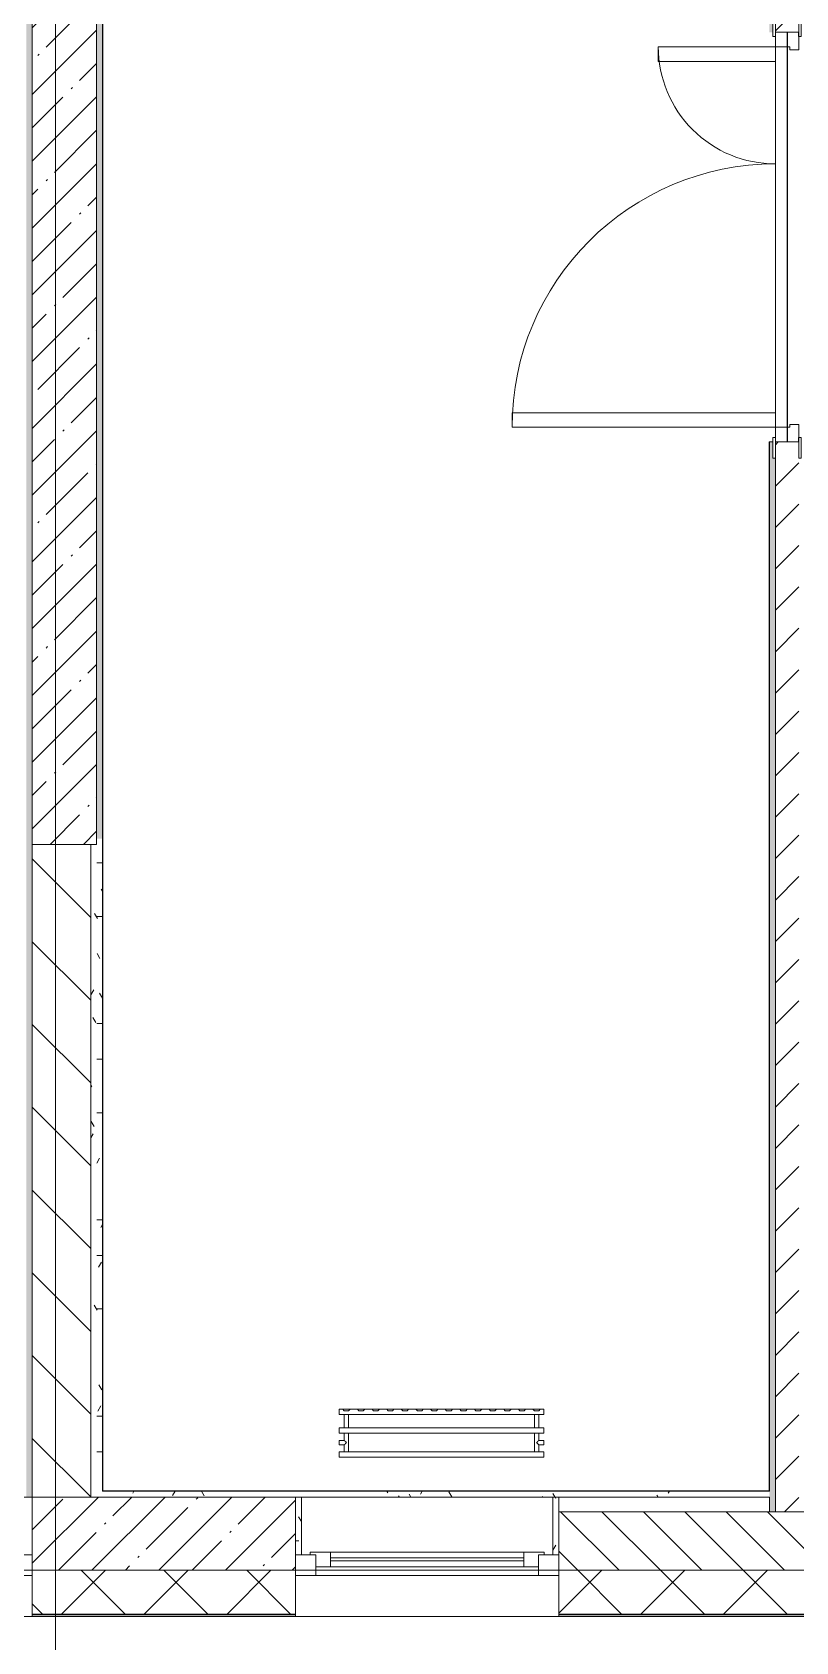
# Model space of a CAD drawing. Header units: millimetres. Extents: x -1113 to 415037, y -3642 to 354837.
# Drawn here: x 396357 to 398967, y -345 to 5155 of the extents above; entities that cross this region are included whole.
import ezdxf

# ---------------------------------------------------------------- set-up
doc = ezdxf.new("R2010")
doc.units = ezdxf.units.MM
for name, color, linetype, lineweight, true_color in [('A-DOOR-1', 7, 'Continuous', 5, 0xc0c0c0), ('A-DOOR-FRAM-1', 7, 'Continuous', 5, 0xc0c0c0), ('A-WALL-1', 9, 'Continuous', 5, 0x808080), ('A-WALL-FNSH-1', 9, 'Continuous', 5, 0x808080), ('M-EQPM-1', 7, 'Continuous', 9, 0xb2b2b2)]:
    doc.layers.add(name, color=color, linetype=linetype, lineweight=lineweight, true_color=true_color)
for name, color, linetype, lineweight in [('A-FLOR', 7, 'Continuous', 9), ('A-GLAZ', 7, 'Continuous', 9), ('A-GLAZ-1', 7, 'Continuous', 5), ('A-WALL', 7, 'Continuous', 5), ('I-WALL', 7, 'Continuous', 5), ('S-COLS-1', 7, 'Continuous', 5), ('Оси', 7, 'Continuous', 9)]:
    doc.layers.add(name, color=color, linetype=linetype, lineweight=lineweight)
pattern_1 = [(45, (289227.4, 1e-08), (-114.04925, 114.04925), []), (45, (289341.45, 1e-08), (-114.04925, 114.04925), [201.612, -40.322, 6.706, -33.617])]
pattern_2 = [(0, (289227.4, 1e-08), (243.84, 60.96), [20.117, -162.763, 20.117, -162.763, -975.36]), (0, (289227.4, 1e-08), (243.84, 60.96), [-365.76, 20.117, -345.643, 20.117, -162.763, -426.72]), (0, (289227.4, 1e-08), (243.84, 60.96), [-914.4, 20.117, -101.803, 20.117, -284.683]), (120, (289318.84, 30.48), (-174.71291, 180.691634), [20.117, -162.763, 20.117, -162.763, -975.36]), (120, (289318.84, 30.48), (-174.71291, 180.691634), [-365.76, 20.117, -345.643, 20.117, -162.763, -426.72]), (120, (289318.84, 30.48), (-174.71291, 180.691634), [-914.4, 20.117, -101.803, 20.117, -284.683]), (240, (289349.32, 152.4), (-69.12709, -241.651634), [20.117, -162.763, 20.117, -162.763, -975.36]), (240, (289349.32, 152.4), (-69.12709, -241.651634), [-365.76, 20.117, -345.643, 20.117, -162.763, -426.72]), (240, (289349.32, 152.4), (-69.12709, -241.651634), [-914.4, 20.117, -101.803, 20.117, -284.683])]

# ---------------------------------------------------------------- blocks, each defined once
blk = doc.blocks.new('120_Окно_СКБ_1Ст - 120_Окно_СКБ_1Ст 900х2500_h_ с форточкой-V552-Объем проектирования 3 этажа')
at = {"layer": 'A-GLAZ'}
for p, q in [((-450, -127), (-450, -57)), ((-450, -57), (-380, -57)), ((-380, -57), (-380, -127)), ((380, -87), (-380, -87)), ((-380, -87), (-380, -127)), ((-330, -137), (-330, -87)), ((330, -137), (330, -87)), ((380, -127), (380, -57)), ((380, -57), (450, -57)), ((380, -127), (380, -87)), ((450, -57), (450, -127)), ((-380, -127), (-450, -127)), ((-380, -127), (-400, -127)), ((-400, -127), (-400, -137)), ((-400, -137), (400, -137)), ((400, -137), (-400, -137)), ((450, -127), (380, -127)), ((400, -127), (380, -127)), ((400, -137), (400, -127))]:
    blk.add_line(p, q, dxfattribs=at)
at = {"layer": 'A-GLAZ-1'}
for p, q in [((450, -57), (-450, -57)), ((-330, -107), (330, -107)), ((-430, -127), (-400, -127)), ((330, -117), (-330, -117)), ((400, -127), (430, -127))]:
    blk.add_line(p, q, dxfattribs=at)
blk = doc.blocks.new('radiator_prado_classic_z_tip_30_po exemplyaru - Classic Z Тип 30-300-V689-Объем проектирования 3 этажа')
at = {"layer": 'M-EQPM-1'}
for p, q in [((0, 228), (0, 210)), ((700, 228), (0, 228)), ((0, 210), (0, 228)), ((0, 228), (12.5, 228)), ((12.5, 228), (37.5, 228)), ((37.5, 228), (12.5, 228)), ((12.5, 228), (37.5, 228)), ((12.5, 228), (17.5, 223)), ((12.5, 228), (17.5, 223)), ((32.5, 223), (17.5, 223)), ((17.5, 223), (32.5, 223)), ((32.5, 223), (37.5, 228)), ((37.5, 228), (32.5, 223)), ((37.5, 228), (62.5, 228)), ((62.5, 228), (87.5, 228)), ((87.5, 228), (62.5, 228)), ((62.5, 228), (87.5, 228)), ((62.5, 228), (67.5, 223)), ((62.5, 228), (67.5, 223)), ((82.5, 223), (67.5, 223)), ((67.5, 223), (82.5, 223)), ((82.5, 223), (87.5, 228)), ((87.5, 228), (82.5, 223)), ((87.5, 228), (112.5, 228)), ((112.5, 228), (137.5, 228)), ((137.5, 228), (112.5, 228)), ((112.5, 228), (137.5, 228)), ((112.5, 228), (117.5, 223)), ((112.5, 228), (117.5, 223)), ((132.5, 223), (117.5, 223)), ((117.5, 223), (132.5, 223)), ((132.5, 223), (137.5, 228)), ((137.5, 228), (132.5, 223)), ((137.5, 228), (162.5, 228)), ((162.5, 228), (187.5, 228)), ((187.5, 228), (162.5, 228)), ((162.5, 228), (187.5, 228)), ((162.5, 228), (167.5, 223)), ((162.5, 228), (167.5, 223)), ((182.5, 223), (167.5, 223)), ((167.5, 223), (182.5, 223)), ((182.5, 223), (187.5, 228)), ((187.5, 228), (182.5, 223)), ((187.5, 228), (212.5, 228)), ((212.5, 228), (237.5, 228)), ((237.5, 228), (212.5, 228)), ((212.5, 228), (237.5, 228)), ((212.5, 228), (217.5, 223)), ((212.5, 228), (217.5, 223)), ((232.5, 223), (217.5, 223)), ((217.5, 223), (232.5, 223)), ((232.5, 223), (237.5, 228)), ((237.5, 228), (232.5, 223)), ((237.5, 228), (262.5, 228)), ((262.5, 228), (287.5, 228)), ((287.5, 228), (262.5, 228)), ((262.5, 228), (287.5, 228)), ((262.5, 228), (267.5, 223)), ((262.5, 228), (267.5, 223)), ((282.5, 223), (267.5, 223)), ((267.5, 223), (282.5, 223)), ((282.5, 223), (287.5, 228)), ((287.5, 228), (282.5, 223)), ((287.5, 228), (312.5, 228)), ((312.5, 228), (337.5, 228)), ((337.5, 228), (312.5, 228)), ((312.5, 228), (337.5, 228)), ((312.5, 228), (317.5, 223)), ((312.5, 228), (317.5, 223)), ((332.5, 223), (317.5, 223)), ((317.5, 223), (332.5, 223)), ((332.5, 223), (337.5, 228)), ((337.5, 228), (332.5, 223)), ((337.5, 228), (362.5, 228)), ((362.5, 228), (387.5, 228)), ((387.5, 228), (362.5, 228)), ((362.5, 228), (387.5, 228)), ((362.5, 228), (367.5, 223)), ((362.5, 228), (367.5, 223)), ((382.5, 223), (367.5, 223)), ((367.5, 223), (382.5, 223)), ((382.5, 223), (387.5, 228)), ((387.5, 228), (382.5, 223)), ((387.5, 228), (412.5, 228)), ((412.5, 228), (437.5, 228)), ((437.5, 228), (412.5, 228)), ((412.5, 228), (437.5, 228)), ((412.5, 228), (417.5, 223)), ((412.5, 228), (417.5, 223)), ((432.5, 223), (417.5, 223)), ((417.5, 223), (432.5, 223)), ((432.5, 223), (437.5, 228)), ((437.5, 228), (432.5, 223)), ((437.5, 228), (462.5, 228)), ((462.5, 228), (487.5, 228)), ((487.5, 228), (462.5, 228)), ((462.5, 228), (487.5, 228)), ((462.5, 228), (467.5, 223)), ((462.5, 228), (467.5, 223)), ((482.5, 223), (467.5, 223)), ((467.5, 223), (482.5, 223)), ((482.5, 223), (487.5, 228)), ((487.5, 228), (482.5, 223)), ((487.5, 228), (512.5, 228)), ((512.5, 228), (537.5, 228)), ((537.5, 228), (512.5, 228)), ((512.5, 228), (537.5, 228)), ((512.5, 228), (517.5, 223)), ((512.5, 228), (517.5, 223)), ((532.5, 223), (517.5, 223)), ((517.5, 223), (532.5, 223)), ((532.5, 223), (537.5, 228)), ((537.5, 228), (532.5, 223)), ((537.5, 228), (562.5, 228)), ((562.5, 228), (587.5, 228)), ((587.5, 228), (562.5, 228)), ((562.5, 228), (587.5, 228)), ((562.5, 228), (567.5, 223)), ((562.5, 228), (567.5, 223)), ((582.5, 223), (567.5, 223)), ((567.5, 223), (582.5, 223)), ((582.5, 223), (587.5, 228)), ((587.5, 228), (582.5, 223)), ((587.5, 228), (612.5, 228)), ((612.5, 228), (637.5, 228)), ((637.5, 228), (612.5, 228)), ((612.5, 228), (637.5, 228)), ((612.5, 228), (617.5, 223)), ((612.5, 228), (617.5, 223)), ((632.5, 223), (617.5, 223)), ((617.5, 223), (632.5, 223)), ((632.5, 223), (637.5, 228)), ((637.5, 228), (632.5, 223)), ((637.5, 228), (662.5, 228)), ((662.5, 228), (687.5, 228)), ((687.5, 228), (662.5, 228)), ((662.5, 228), (687.5, 228)), ((662.5, 228), (667.5, 223)), ((662.5, 228), (667.5, 223)), ((682.5, 223), (667.5, 223)), ((667.5, 223), (682.5, 223)), ((682.5, 223), (687.5, 228)), ((687.5, 228), (682.5, 223)), ((687.5, 228), (700, 228)), ((700, 210), (700, 228)), ((700, 228), (700, 210)), ((0, 210), (700, 210)), ((17.8, 210), (0, 210)), ((17.5, 210), (17.5, 164)), ((17.5, 210), (17.5, 164)), ((17.8, 210), (17.5, 210)), ((17.5, 210), (17.8, 210)), ((17.8, 210), (17.5, 210)), ((17.5, 210), (32.5, 210)), ((32.2, 210), (17.8, 210)), ((17.8, 210), (32.2, 210)), ((18.5, 210), (17.8, 210)), ((21.3, 210), (18.5, 210)), ((32.2, 210), (21.3, 210)), ((32.5, 210), (32.2, 210)), ((32.2, 210), (32.5, 210)), ((32.5, 210), (32.2, 210)), ((667.8, 210), (32.2, 210)), ((32.5, 164), (32.5, 210)), ((32.5, 164), (32.5, 210)), ((667.5, 210), (667.5, 164)), ((667.5, 210), (667.5, 164)), ((667.8, 210), (667.5, 210)), ((667.5, 210), (682.5, 210)), ((667.8, 210), (667.5, 210)), ((667.5, 210), (667.8, 210)), ((668.5, 210), (667.8, 210)), ((668.5, 210), (667.8, 210)), ((667.8, 210), (681.5, 210)), ((669.7, 210), (668.5, 210)), ((673.1, 210), (668.5, 210)), ((671.2, 210), (669.7, 210)), ((673.1, 210), (671.2, 210)), ((675, 210), (673.1, 210)), ((678.7, 210), (673.1, 210)), ((676.9, 210), (675, 210)), ((678.7, 210), (676.9, 210)), ((680.3, 210), (678.7, 210)), ((681.5, 210), (678.7, 210)), ((681.5, 210), (680.3, 210)), ((682.2, 210), (681.5, 210)), ((682.2, 210), (681.5, 210)), ((681.5, 210), (682.2, 210)), ((682.5, 210), (682.2, 210)), ((682.5, 210), (682.2, 210)), ((682.2, 210), (682.5, 210)), ((700, 210), (682.2, 210)), ((682.5, 164), (682.5, 210)), ((682.5, 164), (682.5, 210)), ((700, 164), (0, 164)), ((0, 164), (0, 146)), ((0, 146), (0, 164)), ((0, 164), (17.8, 164)), ((0, 146), (700, 146)), ((18.5, 146), (0, 146)), ((17.5, 121.5), (0, 121.5)), ((17.5, 121.5), (0, 121.5)), ((0, 121.5), (0, 120.5)), ((0, 106.5), (0, 121.5)), ((0, 120.5), (0, 107.5)), ((0, 120.5), (0, 119.3)), ((0, 114), (0, 120.5)), ((0, 120.5), (0, 120.5)), ((0, 119.3), (0, 117.8)), ((0, 117.8), (0, 114)), ((0, 114), (0, 112.1)), ((0, 107.5), (0, 114)), ((0, 112.1), (0, 110.3)), ((0, 110.3), (0, 108.7)), ((17.8, 164), (17.5, 164)), ((17.5, 164), (17.8, 164)), ((17.8, 164), (17.5, 164)), ((17.5, 164), (32.5, 164)), ((17.5, 146), (17.5, 121.5)), ((17.5, 146), (17.5, 121.5)), ((17.5, 146), (18.5, 146)), ((18.5, 146), (17.5, 146)), ((17.5, 146), (18.5, 146)), ((32.5, 146), (17.5, 146)), ((32.2, 164), (17.8, 164)), ((17.8, 164), (18.5, 164)), ((18.5, 164), (17.8, 164)), ((18.5, 164), (19.7, 164)), ((21.3, 164), (18.5, 164)), ((18.5, 146), (32.2, 146)), ((26.9, 146), (18.5, 146)), ((18.5, 146), (23.1, 146)), ((19.7, 164), (32.2, 164)), ((31.5, 164), (21.3, 164)), ((23.1, 146), (28.7, 146)), ((28.7, 146), (26.9, 146)), ((30.3, 146), (28.7, 146)), ((28.7, 146), (31.5, 146)), ((31.5, 146), (30.3, 146)), ((32.2, 164), (31.5, 164)), ((32.2, 146), (31.5, 146)), ((31.5, 146), (32.2, 146)), ((32.5, 164), (32.2, 164)), ((32.2, 164), (32.5, 164)), ((32.5, 164), (32.2, 164)), ((32.2, 164), (667.8, 164)), ((32.2, 146), (32.5, 146)), ((32.5, 146), (32.2, 146)), ((32.2, 146), (32.5, 146)), ((667.8, 146), (32.2, 146)), ((32.5, 82), (32.5, 146)), ((32.5, 82), (32.5, 146)), ((667.8, 164), (667.5, 164)), ((667.5, 164), (682.5, 164)), ((667.8, 164), (667.5, 164)), ((667.5, 164), (667.8, 164)), ((667.5, 146), (667.5, 82)), ((667.5, 146), (667.5, 82)), ((667.5, 146), (667.8, 146)), ((682.5, 146), (667.5, 146)), ((667.5, 146), (667.8, 146)), ((667.8, 146), (667.5, 146)), ((668.5, 164), (667.8, 164)), ((678.7, 164), (667.8, 164)), ((667.8, 164), (668.5, 164)), ((667.8, 146), (681.5, 146)), ((667.8, 146), (681.5, 146)), ((668.5, 146), (667.8, 146)), ((669.7, 164), (668.5, 164)), ((668.5, 164), (669.7, 164)), ((671.2, 146), (668.5, 146)), ((671.2, 164), (669.7, 164)), ((669.7, 164), (671.2, 164)), ((673.1, 164), (671.2, 164)), ((671.2, 164), (675, 164)), ((676.9, 146), (671.2, 146)), ((675, 164), (673.1, 164)), ((676.9, 164), (675, 164)), ((675, 164), (678.7, 164)), ((678.7, 164), (676.9, 164)), ((681.5, 146), (676.9, 146)), ((680.3, 164), (678.7, 164)), ((682.2, 164), (678.7, 164)), ((678.7, 164), (682.2, 164)), ((681.5, 164), (680.3, 164)), ((682.2, 164), (681.5, 164)), ((681.5, 146), (682.5, 146)), ((681.5, 146), (682.5, 146)), ((682.5, 146), (681.5, 146)), ((700, 146), (681.5, 146)), ((682.5, 164), (682.2, 164)), ((682.5, 164), (682.2, 164)), ((682.2, 164), (682.5, 164)), ((682.2, 164), (700, 164)), ((682.5, 121.5), (682.5, 146)), ((682.5, 121.5), (682.5, 146)), ((700, 121.5), (682.5, 121.5)), ((700, 121.5), (682.5, 121.5)), ((700, 146), (700, 164)), ((700, 164), (700, 146)), ((700, 121.5), (700, 106.5)), ((700, 120.5), (700, 121.5)), ((700, 121.5), (700, 120.5)), ((700, 120.5), (700, 121.5)), ((700, 107.5), (700, 120.5)), ((700, 120.5), (700, 107.5)), ((700, 119.3), (700, 120.5)), ((700, 107.5), (700, 119.3)), ((0, 108.7), (0, 107.5)), ((0, 107.5), (0, 106.5)), ((0, 107.5), (0, 107.5)), ((0, 106.5), (17.5, 106.5)), ((0, 106.5), (17.5, 106.5)), ((700, 82), (0, 82)), ((0, 82), (0, 64)), ((0, 64), (0, 82)), ((0, 82), (18.5, 82)), ((700, 64), (0, 64)), ((0, 64), (700, 64)), ((17.5, 106.5), (17.5, 82)), ((17.5, 106.5), (17.5, 82)), ((18.5, 82), (17.5, 82)), ((17.5, 82), (18.5, 82)), ((18.5, 82), (17.5, 82)), ((17.5, 82), (32.5, 82)), ((32.2, 82), (18.5, 82)), ((18.5, 82), (32.2, 82)), ((19.7, 82), (18.5, 82)), ((21.3, 82), (19.7, 82)), ((25, 82), (21.3, 82)), ((28.7, 82), (25, 82)), ((31.5, 82), (28.7, 82)), ((32.2, 82), (31.5, 82)), ((32.5, 82), (32.2, 82)), ((32.2, 82), (32.5, 82)), ((32.5, 82), (32.2, 82)), ((32.2, 82), (667.8, 82)), ((667.8, 82), (667.5, 82)), ((667.5, 82), (682.5, 82)), ((667.8, 82), (667.5, 82)), ((667.5, 82), (667.8, 82)), ((681.5, 82), (667.8, 82)), ((681.5, 82), (667.8, 82)), ((667.8, 82), (671.2, 82)), ((671.2, 82), (675, 82)), ((675, 82), (676.9, 82)), ((676.9, 82), (680.3, 82)), ((680.3, 82), (681.5, 82)), ((682.5, 82), (681.5, 82)), ((682.5, 82), (681.5, 82)), ((681.5, 82), (682.5, 82)), ((681.5, 82), (700, 82)), ((682.5, 82), (682.5, 106.5)), ((682.5, 106.5), (700, 106.5)), ((682.5, 82), (682.5, 106.5)), ((682.5, 106.5), (700, 106.5)), ((700, 106.5), (700, 107.5)), ((700, 107.5), (700, 106.5)), ((700, 106.5), (700, 107.5)), ((700, 64), (700, 82)), ((700, 82), (700, 64))]:
    blk.add_line(p, q, dxfattribs=at)
for points, knots in [([(18.5, 120.5), (18.4, 120.6), (18.3, 120.7), (18.1, 120.9), (17.9, 121.1), (17.8, 121.2), (17.7, 121.3), (17.5, 121.5), (17.5, 121.5), (17.5, 121.5)], [0.7142857, 0.7142857, 0.7142857, 0.7142857, 0.75, 0.7857143, 0.8214286, 0.8571429, 0.8928571, 0.9285714, 1, 1, 1, 1]), ([(17.5, 121.5), (17.5, 121.5), (17.5, 121.5), (17.7, 121.3), (17.8, 121.2), (17.9, 121.1), (18.1, 120.9), (18.3, 120.7), (18.4, 120.6), (18.5, 120.5)], [0, 0, 0, 0, 0.0714286, 0.1071429, 0.1428571, 0.1785714, 0.2142857, 0.25, 0.2857143, 0.2857143, 0.2857143, 0.2857143]), ([(17.5, 121.5), (17.5, 121.5), (17.5, 121.5), (17.7, 121.3), (17.8, 121.2), (17.9, 121.1), (18.1, 120.9), (18.3, 120.7), (18.4, 120.6), (18.5, 120.5)], [0, 0, 0, 0, 0.0714286, 0.1071429, 0.1428571, 0.1785714, 0.2142857, 0.25, 0.2857143, 0.2857143, 0.2857143, 0.2857143]), ([(25, 114), (24.5, 114.5), (23.6, 115.4), (22.4, 116.6), (21.6, 117.4), (21.1, 117.9), (20.8, 118.2), (20.5, 118.5), (20.2, 118.8), (19.8, 119.1), (19.6, 119.4), (19.3, 119.7), (19, 120), (18.7, 120.3), (18.5, 120.5), (18.3, 120.7), (18.1, 120.9), (17.9, 121.1), (17.8, 121.2), (17.7, 121.3), (17.5, 121.5), (17.5, 121.5), (17.5, 121.5)], [0, 0, 0, 0, 0.142857, 0.285714, 0.357143, 0.392857, 0.428571, 0.464286, 0.5, 0.535714, 0.571429, 0.607143, 0.642857, 0.678571, 0.714286, 0.75, 0.785714, 0.821429, 0.857143, 0.892857, 0.928571, 1, 1, 1, 1]), ([(17.5, 106.5), (17.5, 106.5), (17.5, 106.5), (17.7, 106.7), (17.8, 106.8), (17.9, 106.9), (18.1, 107.1), (18.3, 107.3), (18.5, 107.5), (18.7, 107.7), (19, 108), (19.3, 108.3), (19.6, 108.6), (19.8, 108.9), (20.3, 109.3), (20.7, 109.7), (21.1, 110.1), (21.6, 110.6), (22.4, 111.4), (23.6, 112.6), (24.5, 113.5), (25, 114)], [0, 0, 0, 0, 0.071429, 0.107143, 0.142857, 0.178571, 0.214286, 0.25, 0.285714, 0.321429, 0.357143, 0.392857, 0.428571, 0.464286, 0.5, 0.571429, 0.607143, 0.642857, 0.714286, 0.857143, 1, 1, 1, 1]), ([(22.1, 116.9), (21.9, 117.1), (21.6, 117.4), (21.1, 117.9), (20.8, 118.2), (20.5, 118.5), (20.2, 118.8), (19.9, 119.2), (19.7, 119.3), (19.6, 119.4)], [0.2857143, 0.2857143, 0.2857143, 0.2857143, 0.3571429, 0.3928571, 0.4285714, 0.4642857, 0.5, 0.5357143, 0.5714286, 0.5714286, 0.5714286, 0.5714286]), ([(19.6, 119.4), (19.7, 119.3), (19.9, 119.2), (20.3, 118.7), (20.7, 118.3), (21.1, 117.9), (21.6, 117.4), (21.9, 117.1), (22.1, 116.9)], [0.4285714, 0.4285714, 0.4285714, 0.4285714, 0.4642857, 0.5, 0.5714286, 0.6071429, 0.6428571, 0.7142857, 0.7142857, 0.7142857, 0.7142857]), ([(19.6, 119.4), (19.7, 119.3), (19.8, 119.1), (20.3, 118.7), (20.7, 118.3), (21.1, 117.9), (21.6, 117.4), (21.9, 117.1), (22.1, 116.9)], [0.4285714, 0.4285714, 0.4285714, 0.4285714, 0.4642857, 0.5, 0.5714286, 0.6071429, 0.6428571, 0.7142857, 0.7142857, 0.7142857, 0.7142857]), ([(19.6, 108.6), (19.7, 108.7), (19.9, 108.8), (20.3, 109.3), (20.7, 109.7), (21.1, 110.1), (21.6, 110.6), (21.9, 110.9), (22.1, 111.1)], [0.4285714, 0.4285714, 0.4285714, 0.4285714, 0.4642857, 0.5, 0.5714286, 0.6071429, 0.6428571, 0.7142857, 0.7142857, 0.7142857, 0.7142857]), ([(22.1, 111.1), (21.9, 110.9), (21.6, 110.6), (21.1, 110.1), (20.8, 109.8), (20.5, 109.5), (20.2, 109.2), (19.9, 108.8), (19.7, 108.7), (19.6, 108.6)], [0.2857143, 0.2857143, 0.2857143, 0.2857143, 0.3571429, 0.3928571, 0.4285714, 0.4642857, 0.5, 0.5357143, 0.5714286, 0.5714286, 0.5714286, 0.5714286]), ([(22.1, 111.1), (21.9, 110.9), (21.6, 110.6), (21.1, 110.1), (20.8, 109.8), (20.5, 109.5), (20.2, 109.2), (19.8, 108.9), (19.7, 108.7), (19.6, 108.6)], [0.2857143, 0.2857143, 0.2857143, 0.2857143, 0.3571429, 0.3928571, 0.4285714, 0.4642857, 0.5, 0.5357143, 0.5714286, 0.5714286, 0.5714286, 0.5714286]), ([(675, 114), (675.5, 114.5), (676.4, 115.4), (677.6, 116.6), (678.4, 117.4), (678.9, 117.9), (679.2, 118.2), (679.5, 118.5), (679.8, 118.8), (680.1, 119.2), (680.4, 119.4), (680.7, 119.7), (681, 120), (681.3, 120.3), (681.5, 120.5), (681.7, 120.7), (681.9, 120.9), (682.1, 121.1), (682.2, 121.2), (682.3, 121.3), (682.5, 121.5), (682.5, 121.5), (682.5, 121.5)], [0, 0, 0, 0, 0.142857, 0.285714, 0.357143, 0.392857, 0.428571, 0.464286, 0.5, 0.535714, 0.571429, 0.607143, 0.642857, 0.678571, 0.714286, 0.75, 0.785714, 0.821429, 0.857143, 0.892857, 0.928571, 1, 1, 1, 1]), ([(682.5, 106.5), (682.5, 106.5), (682.5, 106.5), (682.3, 106.7), (682.2, 106.8), (682.1, 106.9), (681.9, 107.1), (681.7, 107.3), (681.5, 107.5), (681.3, 107.7), (681, 108), (680.7, 108.3), (680.4, 108.6), (680.1, 108.8), (679.7, 109.3), (679.3, 109.7), (678.9, 110.1), (678.4, 110.6), (677.6, 111.4), (676.4, 112.6), (675.5, 113.5), (675, 114)], [0, 0, 0, 0, 0.071429, 0.107143, 0.142857, 0.178571, 0.214286, 0.25, 0.285714, 0.321429, 0.357143, 0.392857, 0.428571, 0.464286, 0.5, 0.571429, 0.607143, 0.642857, 0.714286, 0.857143, 1, 1, 1, 1]), ([(677.9, 116.9), (678.1, 117.1), (678.4, 117.4), (678.9, 117.9), (679.2, 118.2), (679.5, 118.5), (679.8, 118.8), (680.1, 119.2), (680.3, 119.3), (680.4, 119.4)], [0.2857143, 0.2857143, 0.2857143, 0.2857143, 0.3571429, 0.3928571, 0.4285714, 0.4642857, 0.5, 0.5357143, 0.5714286, 0.5714286, 0.5714286, 0.5714286]), ([(679.2, 118.2), (679.1, 118.1), (678.9, 117.9), (678.4, 117.4), (678.1, 117.1), (677.9, 116.9)], [0.5714286, 0.5714286, 0.5714286, 0.5714286, 0.6071429, 0.6428571, 0.7142857, 0.7142857, 0.7142857, 0.7142857]), ([(679.2, 118.2), (679.1, 118.1), (678.9, 117.9), (678.4, 117.4), (678.1, 117.1), (677.9, 116.9)], [0.5714286, 0.5714286, 0.5714286, 0.5714286, 0.6071429, 0.6428571, 0.7142857, 0.7142857, 0.7142857, 0.7142857]), ([(677.9, 111.1), (678.1, 110.9), (678.4, 110.6), (678.9, 110.1), (679.1, 109.9), (679.2, 109.8)], [0.2857143, 0.2857143, 0.2857143, 0.2857143, 0.3571429, 0.3928571, 0.4285714, 0.4285714, 0.4285714, 0.4285714]), ([(677.9, 111.1), (678.1, 110.9), (678.4, 110.6), (678.9, 110.1), (679.1, 109.9), (679.2, 109.8)], [0.2857143, 0.2857143, 0.2857143, 0.2857143, 0.3571429, 0.3928571, 0.4285714, 0.4285714, 0.4285714, 0.4285714]), ([(679.2, 109.8), (679.1, 109.9), (678.9, 110.1), (678.4, 110.6), (678.1, 110.9), (677.9, 111.1)], [0.5714286, 0.5714286, 0.5714286, 0.5714286, 0.6071429, 0.6428571, 0.7142857, 0.7142857, 0.7142857, 0.7142857]), ([(680.4, 119.4), (680.3, 119.3), (680.1, 119.2), (679.7, 118.7), (679.4, 118.4), (679.2, 118.2)], [0.4285714, 0.4285714, 0.4285714, 0.4285714, 0.4642857, 0.5, 0.5714286, 0.5714286, 0.5714286, 0.5714286]), ([(680.4, 119.4), (680.3, 119.3), (680.1, 119.2), (679.7, 118.7), (679.4, 118.4), (679.2, 118.2)], [0.4285714, 0.4285714, 0.4285714, 0.4285714, 0.4642857, 0.5, 0.5714286, 0.5714286, 0.5714286, 0.5714286]), ([(682.5, 121.5), (682.5, 121.5), (682.5, 121.5), (682.3, 121.3), (682.2, 121.2), (682.1, 121.1), (681.9, 120.9), (681.7, 120.7), (681.6, 120.6), (681.5, 120.5)], [0, 0, 0, 0, 0.0714286, 0.1071429, 0.1428571, 0.1785714, 0.2142857, 0.25, 0.2857143, 0.2857143, 0.2857143, 0.2857143]), ([(682.5, 121.5), (682.5, 121.5), (682.5, 121.5), (682.3, 121.3), (682.2, 121.2), (682.1, 121.1), (681.9, 120.9), (681.7, 120.7), (681.6, 120.6), (681.5, 120.5)], [0, 0, 0, 0, 0.0714286, 0.1071429, 0.1428571, 0.1785714, 0.2142857, 0.25, 0.2857143, 0.2857143, 0.2857143, 0.2857143]), ([(681.5, 120.5), (681.6, 120.6), (681.7, 120.7), (681.9, 120.9), (682.1, 121.1), (682.2, 121.2), (682.3, 121.3), (682.5, 121.5), (682.5, 121.5), (682.5, 121.5)], [0.7142857, 0.7142857, 0.7142857, 0.7142857, 0.75, 0.7857143, 0.8214286, 0.8571429, 0.8928571, 0.9285714, 1, 1, 1, 1]), ([(17.5, 106.5), (17.5, 106.5), (17.5, 106.5), (17.7, 106.7), (17.8, 106.8), (17.9, 106.9), (18.1, 107.1), (18.3, 107.3), (18.4, 107.4), (18.5, 107.5)], [0, 0, 0, 0, 0.0714286, 0.1071429, 0.1428571, 0.1785714, 0.2142857, 0.25, 0.2857143, 0.2857143, 0.2857143, 0.2857143]), ([(18.5, 107.5), (18.4, 107.4), (18.3, 107.3), (18.1, 107.1), (17.9, 106.9), (17.8, 106.8), (17.7, 106.7), (17.5, 106.5), (17.5, 106.5), (17.5, 106.5)], [0.7142857, 0.7142857, 0.7142857, 0.7142857, 0.75, 0.7857143, 0.8214286, 0.8571429, 0.8928571, 0.9285714, 1, 1, 1, 1]), ([(18.5, 107.5), (18.4, 107.4), (18.3, 107.3), (18.1, 107.1), (17.9, 106.9), (17.8, 106.8), (17.7, 106.7), (17.5, 106.5), (17.5, 106.5), (17.5, 106.5)], [0.7142857, 0.7142857, 0.7142857, 0.7142857, 0.75, 0.7857143, 0.8214286, 0.8571429, 0.8928571, 0.9285714, 1, 1, 1, 1]), ([(680.4, 108.6), (680.3, 108.7), (680.1, 108.8), (679.7, 109.3), (679.4, 109.6), (679.2, 109.8)], [0.4285714, 0.4285714, 0.4285714, 0.4285714, 0.4642857, 0.5, 0.5714286, 0.5714286, 0.5714286, 0.5714286]), ([(681.5, 107.5), (681.6, 107.4), (681.7, 107.3), (681.9, 107.1), (682.1, 106.9), (682.2, 106.8), (682.3, 106.7), (682.5, 106.5), (682.5, 106.5), (682.5, 106.5)], [0.7142857, 0.7142857, 0.7142857, 0.7142857, 0.75, 0.7857143, 0.8214286, 0.8571429, 0.8928571, 0.9285714, 1, 1, 1, 1]), ([(681.5, 107.5), (681.6, 107.4), (681.7, 107.3), (681.9, 107.1), (682.1, 106.9), (682.2, 106.8), (682.3, 106.7), (682.5, 106.5), (682.5, 106.5), (682.5, 106.5)], [0.7142857, 0.7142857, 0.7142857, 0.7142857, 0.75, 0.7857143, 0.8214286, 0.8571429, 0.8928571, 0.9285714, 1, 1, 1, 1]), ([(682.5, 106.5), (682.5, 106.5), (682.5, 106.5), (682.3, 106.7), (682.2, 106.8), (682.1, 106.9), (681.9, 107.1), (681.7, 107.3), (681.6, 107.4), (681.5, 107.5)], [0, 0, 0, 0, 0.0714286, 0.1071429, 0.1428571, 0.1785714, 0.2142857, 0.25, 0.2857143, 0.2857143, 0.2857143, 0.2857143])]:
    blk.add_open_spline(points, degree=3, knots=knots, dxfattribs=at)
for points in [[(19.6, 119.4), (19.5, 119.5), (19.3, 119.7), (19, 120), (18.7, 120.3), (18.6, 120.4), (18.5, 120.5)], [(18.5, 120.5), (18.6, 120.4), (18.7, 120.3), (19, 120), (19.3, 119.7), (19.5, 119.5), (19.6, 119.4)], [(18.5, 120.5), (18.6, 120.4), (18.7, 120.3), (19, 120), (19.3, 119.7), (19.5, 119.5), (19.6, 119.4)], [(23.6, 115.4), (23.1, 115.9), (22.6, 116.4), (22.1, 116.9)], [(22.1, 116.9), (22.6, 116.4), (23.6, 115.4), (24.5, 114.5), (25, 114)], [(22.1, 116.9), (22.6, 116.4), (23.6, 115.4), (24.5, 114.5), (25, 114)], [(25, 114), (24.5, 113.5), (23.6, 112.6), (22.6, 111.6), (22.1, 111.1)], [(25, 114), (24.5, 113.5), (23.6, 112.6), (22.6, 111.6), (22.1, 111.1)], [(22.1, 111.1), (22.6, 111.6), (23.1, 112.1), (23.6, 112.6)], [(25, 114), (24.5, 114.5), (24, 115), (23.6, 115.4)], [(23.6, 112.6), (24, 113), (24.5, 113.5), (25, 114)], [(677.9, 116.9), (677.4, 116.4), (676.4, 115.4), (675.5, 114.5), (675, 114)], [(677.9, 116.9), (677.4, 116.4), (676.4, 115.4), (675.5, 114.5), (675, 114)], [(675, 114), (675.5, 114.5), (676.4, 115.4), (677.4, 116.4), (677.9, 116.9)], [(675, 114), (675.5, 113.5), (676.4, 112.6), (677.4, 111.6), (677.9, 111.1)], [(675, 114), (675.5, 113.5), (676.4, 112.6), (677.4, 111.6), (677.9, 111.1)], [(677.9, 111.1), (677.4, 111.6), (676.4, 112.6), (675.5, 113.5), (675, 114)], [(681.5, 120.5), (681.4, 120.4), (681.3, 120.3), (681, 120), (680.7, 119.7), (680.5, 119.5), (680.4, 119.4)], [(681.5, 120.5), (681.4, 120.4), (681.3, 120.3), (681, 120), (680.7, 119.7), (680.5, 119.5), (680.4, 119.4)], [(680.4, 119.4), (680.5, 119.5), (680.7, 119.7), (681, 120), (681.3, 120.3), (681.4, 120.4), (681.5, 120.5)], [(18.5, 107.5), (18.6, 107.6), (18.7, 107.7), (19, 108), (19.3, 108.3), (19.5, 108.5), (19.6, 108.6)], [(19.6, 108.6), (19.5, 108.5), (19.3, 108.3), (19, 108), (18.7, 107.7), (18.6, 107.6), (18.5, 107.5)], [(19.6, 108.6), (19.5, 108.5), (19.3, 108.3), (19, 108), (18.7, 107.7), (18.6, 107.6), (18.5, 107.5)], [(679.2, 109.8), (679.3, 109.7), (679.5, 109.5), (679.8, 109.2), (680.1, 108.8), (680.3, 108.7), (680.4, 108.6)], [(679.2, 109.8), (679.3, 109.7), (679.5, 109.5), (679.8, 109.2), (680.1, 108.8), (680.3, 108.7), (680.4, 108.6)], [(680.4, 108.6), (680.5, 108.5), (680.7, 108.3), (681, 108), (681.3, 107.7), (681.4, 107.6), (681.5, 107.5)], [(680.4, 108.6), (680.5, 108.5), (680.7, 108.3), (681, 108), (681.3, 107.7), (681.4, 107.6), (681.5, 107.5)], [(681.5, 107.5), (681.4, 107.6), (681.3, 107.7), (681, 108), (680.7, 108.3), (680.5, 108.5), (680.4, 108.6)]]:
    blk.add_open_spline(points, degree=3, dxfattribs=at)
blk = doc.blocks.new('110_Дверь_СКБ_2Ст - Д-5_п_ Из игровой в коридор-32351726-Объем проектирования 3 этажа')
at = {"layer": 'A-DOOR-1'}
for p, q in [((-637.5, -40), (-587.5, -40)), ((-637.5, -440), (-637.5, -40)), ((-587.5, -40), (-587.5, -440)), ((612.5, -40), (662.5, -40)), ((612.5, -940), (612.5, -40)), ((662.5, -40), (662.5, -940)), ((-587.5, -440), (-637.5, -440)), ((662.5, -940), (612.5, -940))]:
    blk.add_line(p, q, dxfattribs=at)
for centre, radius, start, end in [((-637.5, -40), 400, 270, 0), ((662.5, -40), 900, 180, 270)]:
    blk.add_arc(centre, radius, start, end, dxfattribs=at)
at = {"layer": 'A-DOOR-FRAM-1'}
for p, q in [((-742.5, 48), (-672.5, 48)), ((-742.5, 40), (-742.5, 48)), ((-672.5, 40), (-742.5, 40)), ((-687.5, 40), (-627.5, 40)), ((-687.5, -40), (-687.5, 40)), ((-687.5, 40), (-672.5, 40)), ((-687.5, 39), (-687.5, 40)), ((-672.5, 39), (-687.5, 39)), ((-672.5, 48), (-672.5, 40)), ((-672.5, 40), (-672.5, 39)), ((-637.5, 10), (-637.5, -40)), ((-627.5, 10), (-637.5, 10)), ((-627.5, 40), (-627.5, 10)), ((652.5, 40), (712.5, 40)), ((652.5, 10), (652.5, 40)), ((662.5, 10), (652.5, 10)), ((662.5, -40), (662.5, 10)), ((697.5, 40), (697.5, 48)), ((697.5, 48), (767.5, 48)), ((697.5, 39), (697.5, 40)), ((697.5, 40), (712.5, 40)), ((767.5, 40), (697.5, 40)), ((712.5, 39), (697.5, 39)), ((712.5, 40), (712.5, -40)), ((712.5, 40), (712.5, 39)), ((767.5, 48), (767.5, 40)), ((-742.5, -40), (-672.5, -40)), ((-742.5, -48), (-742.5, -40)), ((-672.5, -48), (-742.5, -48)), ((-637.5, -40), (-687.5, -40)), ((-672.5, -40), (-672.5, -48)), ((712.5, -40), (662.5, -40)), ((697.5, -48), (697.5, -40)), ((697.5, -40), (767.5, -40)), ((767.5, -48), (697.5, -48)), ((767.5, -40), (767.5, -48))]:
    blk.add_line(p, q, dxfattribs=at)

msp = doc.modelspace()

# ---------------------------------------------------------------- hatches: boundary and pattern name
at = {"layer": 'A-WALL'}
h = msp.add_hatch(dxfattribs=at)
h.set_pattern_fill('FP_2', color=256, style=0, pattern_type=2)
h.set_pattern_definition([(135, (289227.4, 1e-08), (-70.71068, -70.71068), [])])
h.paths.add_polyline_path([(394407.4, -100), (395457.4, -100), (395457.4, 100), (394407.4, 100)])
h.paths.add_polyline_path([(399057.4, -100), (399057.4, 100), (398157.4, 100), (398157.4, -100), (398998.4, -100)])
h.paths.add_polyline_path([(399957.4, -100), (400857.4, -100), (400857.4, 100), (399957.4, 100), (399957.4, 21)])
h.paths.add_polyline_path([(381157.4, -100), (381957.4, -100), (381957.4, 100), (381157.4, 100), (381157.4, -48)])
h.paths.add_polyline_path([(410657.4, -100), (410657.4, 100), (410357.4, 100), (410357.4, -100)])
h.paths.add_polyline_path([(408513.1, -100), (408557.4, -100), (408557.4, 100), (408057.4, 99.1), (408057.4, -100)])
h.paths.add_polyline_path([(383757.4, -100), (384007.4, -100), (384007.4, 100), (383757.4, 100), (383757.4, -77.1)])
h.paths.add_polyline_path([(386307.4, -100), (387357.4, -100), (387357.4, 100), (386307.4, 100)])
h.paths.add_polyline_path([(390837.4, -100), (390957.4, -100), (390957.4, 100), (390057.4, 100), (390057.4, -100), (390797.4, -100)])
h.paths.add_polyline_path([(405207.4, -100), (406257.4, -100), (406257.4, 100), (405207.4, 100), (405207.4, 2.5)])
h.paths.add_polyline_path([(391857.4, -100), (392107.4, -100), (392107.4, 100), (391857.4, 100), (391857.4, 50)])
h.paths.add_polyline_path([(402657.4, -100), (402907.4, -100), (402907.4, 100), (402657.4, 100), (402657.4, -84)])
h = msp.add_hatch(dxfattribs=at)
h.set_pattern_fill('FP_24', color=256, style=0, pattern_type=2)
h.set_pattern_definition([(45, (289227.4, 1e-08), (-141.42136, 141.42136), []), (135, (289227.4, 1e-08), (-141.42136, -141.42136), [])])
h.paths.add_polyline_path([(414304.5, -250), (414307.4, -250), (414307.4, -100), (412957.4, -100), (412957.4, -250), (414057.4, -250)])
h.paths.add_polyline_path([(410357.4, -250), (410657.4, -250), (410657.4, -100), (409457.4, -100), (409457.4, -250), (409600.9, -250)])
h.paths.add_polyline_path([(408513.1, -250), (408557.4, -250), (408557.4, -100), (407157.4, -100), (407157.4, -250), (408057.4, -250)])
h.paths.add_polyline_path([(406257.4, -250), (406257.4, -100), (405207.4, -100), (405207.4, -250)])
h.paths.add_polyline_path([(401986.4, -250), (402907.4, -250), (402907.4, -100), (401757.4, -100), (401757.4, -250)])
h.paths.add_polyline_path([(399957.4, -250), (400857.4, -250), (400857.4, -100), (399957.4, -100), (399957.4, -231.5)])
h.paths.add_polyline_path([(396547.6, -250), (397257.4, -250), (397257.4, -100), (396357.4, -100), (396357.4, -250)])
h.paths.add_polyline_path([(398998.4, -250), (399057.4, -250), (399057.4, -100), (398157.4, -100), (398157.4, -250), (398995.1, -250)])
h.paths.add_polyline_path([(395457.4, -250), (395457.4, -100), (394407.4, -100), (394407.4, -250), (394930, -250)])
h.paths.add_polyline_path([(390057.4, -250), (392107.4, -250), (392107.4, -100), (390057.4, -100)])
h.paths.add_polyline_path([(386757.6, -250), (387357.4, -250), (387357.4, -100), (386307.4, -100), (386307.4, -250)])
h.paths.add_polyline_path([(388933.1, -250), (389157.4, -250), (389157.4, -100), (388257.4, -100), (388257.4, -250)])
h.paths.add_polyline_path([(378512.5, -250), (380257.4, -250), (380257.4, -100), (378437.4, -100), (378437.4, -250), (378500.9, -250)])
h.paths.add_polyline_path([(381157.4, -250), (381957.4, -250), (381957.4, -100), (381157.4, -100)])
h.paths.add_polyline_path([(384007.4, -250), (384007.4, -100), (382857.4, -100), (382857.4, -250), (383804.8, -250)])
at = {"layer": 'I-WALL'}
h = msp.add_hatch(dxfattribs=at)
h.set_pattern_fill('FP_1', color=256, style=0, pattern_type=2)
h.set_pattern_definition(pattern_1)
h.paths.add_polyline_path([(396577.4, 2380), (396577.4, 2380), (396577.4, 10600), (396357.4, 10600), (396357.4, 2380), (396557.4, 2380)])
h = msp.add_hatch(dxfattribs=at)
h.set_pattern_fill('FP_22', color=256, style=0, pattern_type=2)
h.set_pattern_definition([(45, (289227.4, 1e-08), (-70.71068, 70.71068), [])])
h.paths.add_polyline_path([(398977.4, 100), (398977.4, 3755), (398897.4, 3755), (398897.4, 100)])
h.paths.add_polyline_path([(398947.4, 5155), (398977.4, 5155), (398977.4, 10400), (398897.4, 10400), (398897.4, 5155), (398939.6, 5155)])
h = msp.add_hatch(dxfattribs=at)
h.set_pattern_fill('FP_191', color=256, style=0, pattern_type=2)
h.set_pattern_definition(pattern_2)
h.paths.add_polyline_path([(396357.4, 150), (396357.4, 10380), (396337.4, 10380), (396337.4, 150)])
h = msp.add_hatch(dxfattribs=at)
h.set_pattern_fill('FP_191', color=256, style=0, pattern_type=2)
h.set_pattern_definition(pattern_2)
h.paths.add_polyline_path([(396577.4, 2400), (396597.4, 2400), (396597.4, 10379), (396577.4, 10380), (396577.4, 5180)])
h = msp.add_hatch(dxfattribs=at)
h.set_pattern_fill('FP_191', color=256, style=0, pattern_type=2)
h.set_pattern_definition(pattern_2)
h.paths.add_polyline_path([(398897.4, 100), (398897.1, 3700), (398889.4, 3700), (398889.4, 3755), (398877.4, 3755), (398877.4, 100)])
h.paths.add_polyline_path([(398889.4, 5155), (398889.4, 5210), (398897.4, 5210), (398897.4, 10380), (398877.4, 10379), (398877.4, 5155)])
h = msp.add_hatch(dxfattribs=at)
h.set_pattern_fill('FP_23', color=256, style=0, pattern_type=2)
h.set_pattern_definition([(135, (289227.4, 1e-08), (-141.42136, -141.42136), [])])
h.paths.add_polyline_path([(396557.4, 150), (396557.4, 2380), (396357.4, 2380), (396357.4, 150), (396547.6, 150)])
h = msp.add_hatch(dxfattribs=at)
h.set_pattern_fill('FP_191', color=256, style=0, pattern_type=2)
h.set_pattern_definition(pattern_2)
h.paths.add_polyline_path([(396597.4, 150), (396597.4, 2380), (396557.4, 2380), (396557.4, 150), (396577.4, 150)])
h = msp.add_hatch(dxfattribs=at)
h.set_pattern_fill('FP_191', color=256, style=0, pattern_type=2)
h.set_pattern_definition(pattern_2)
h.paths.add_polyline_path([(397635.3, 150), (398877.3, 152), (398876.4, 170), (396598.4, 170), (396597.8, 150), (397278.1, 150)])
h = msp.add_hatch(dxfattribs=at)
h.set_pattern_fill('FP_191', color=256, style=0, pattern_type=2)
h.set_pattern_definition(pattern_2)
h.paths.add_polyline_path([(397277.4, -48), (397277.4, 150), (397257.4, 150), (397257.4, -48)])
h = msp.add_hatch(dxfattribs=at)
h.set_pattern_fill('FP_191', color=256, style=0, pattern_type=2)
h.set_pattern_definition(pattern_2)
h.paths.add_polyline_path([(398157.4, -48), (398157.4, 149.8), (398137.4, 149.8), (398137.4, -48)])
at = {"layer": 'S-COLS-1'}
h = msp.add_hatch(dxfattribs=at)
h.set_pattern_fill('FP_1', color=256, style=0, pattern_type=2)
h.set_pattern_definition(pattern_1)
h.paths.add_polyline_path([(397257.4, -100), (397257.4, 150), (396357.4, 150), (396357.4, -100), (396547.6, -100)])

# ---------------------------------------------------------------- linework, layer by layer
msp.add_lwpolyline([(398937.4, 5155), (398937.4, 3755)])
at = {"layer": 'A-FLOR'}
for p, q in [((396597.4, 170), (396597.4, 10379)), ((398897.4, 5105), (398897.4, 3805)), ((398897.4, 3730), (398897.4, 2377.2)), ((397277.4, 170), (396598.4, 170))]:
    msp.add_line(p, q, dxfattribs=at)
at = {"layer": 'A-WALL'}
for p, q in [((396357.4, 10600), (396357.4, 2380)), ((396577.4, 10600), (396577.4, 2380)), ((396357.4, 150), (396357.4, 10380)), ((396597.4, 2400), (396597.4, 10380)), ((398877.4, 3755), (398877.4, 170)), ((396577.4, 2380), (396357.4, 2380)), ((396557.4, 150), (396557.4, 2380)), ((398897.4, 2377.2), (398897.4, 100)), ((398877.4, 170), (396597.4, 170)), ((398157.4, -100), (399057.4, -100)), ((398157.4, -100), (400857.4, -100)), ((396357.4, -258), (395457.4, -258)), ((396357.4, -250), (397257.4, -250)), ((396357.4, -253), (397257.4, -253)), ((398157.4, -258), (397257.4, -258)), ((398157.4, -250), (399057.4, -250)), ((398157.4, -253), (399057.4, -253))]:
    msp.add_line(p, q, dxfattribs=at)
at = {"layer": 'A-WALL-1'}
for p, q in [((398889.4, 3755), (398877.4, 3755)), ((396357.4, 2380), (396357.4, 150)), ((396597.4, 170), (396597.4, 2380)), ((391857.4, 150), (396357.4, 150)), ((396357.4, 150), (398877.4, 150)), ((397257.4, 150), (397257.4, -48)), ((397277.4, -48), (397277.4, 150)), ((398157.4, 149.8), (398137.4, 149.8)), ((398137.4, 149.8), (398137.4, -48)), ((398157.4, -48), (398157.4, 149.8)), ((398877.4, 150), (398877.4, 100)), ((399057.4, 100), (398157.4, 100)), ((398157.4, 100), (398157.4, -250)), ((397257.4, -48), (397277.4, -48)), ((398137.4, -48), (398157.4, -48)), ((397257.4, -100), (396357.4, -100)), ((396357.4, -100), (396357.4, -250)), ((397257.4, -250), (397257.4, -100))]:
    msp.add_line(p, q, dxfattribs=at)
at = {"layer": 'A-WALL-FNSH-1'}
for p, q in [((396598.4, 171), (396598.4, 10379)), ((398877.4, 3755), (398876.4, 3755)), ((398876.4, 3755), (398876.4, 171)), ((396597.4, 2400), (396597.4, 170)), ((398876.4, 171), (396598.4, 171)), ((397278.4, -48), (397278.4, 150)), ((398137.4, 149.8), (398136.4, 149.8)), ((398136.4, 149.8), (398136.4, -48)), ((397277.4, -48), (397278.4, -48)), ((398136.4, -48), (398137.4, -48)), ((396357.4, -250), (396357.4, -258)), ((396357.4, -258), (397257.4, -258)), ((397257.4, -258), (397257.4, -250)), ((398157.4, -250), (398157.4, -258)), ((398157.4, -258), (399057.4, -258))]:
    msp.add_line(p, q, dxfattribs=at)
at = {"layer": 'I-WALL'}
for p, q in [((396357.4, -100), (395457.4, -100)), ((398157.4, -100), (397257.4, -100))]:
    msp.add_line(p, q, dxfattribs=at)
at = {"layer": 'S-COLS-1'}
for p, q in [((397257.4, 150), (396357.4, 150)), ((396357.4, 150), (396357.4, -100)), ((397257.4, -100), (397257.4, 150)), ((396357.4, -100), (397257.4, -100))]:
    msp.add_line(p, q, dxfattribs=at)
at = {"layer": 'Оси'}
msp.add_lwpolyline([(396437.4, -1906.3), (396437.4, 3093.7), (396437.4, 17028.3), (396437.4, 22028.3)], dxfattribs=at)

# ---------------------------------------------------------------- block references
at = {"layer": 'A-DOOR-1', "rotation": 269.9999999999999}
msp.add_blockref('110_Дверь_СКБ_2Ст - Д-5_п_ Из игровой в коридор-32351726-Объем проектирования 3 этажа', (398937.4, 4467.5), dxfattribs=at)
at = {"layer": 'A-GLAZ', "color": 3, "rotation": 180}
for p in [(395907.4, -175), (397707.4, -175)]:
    msp.add_blockref('120_Окно_СКБ_1Ст - 120_Окно_СКБ_1Ст 900х2500_h_ с форточкой-V552-Объем проектирования 3 этажа', p, dxfattribs=at)
at = {"layer": 'M-EQPM-1'}
msp.add_blockref('radiator_prado_classic_z_tip_30_po exemplyaru - Classic Z Тип 30-300-V689-Объем проектирования 3 этажа', (397406.5, 222), dxfattribs=at)

doc.saveas('drawing.dxf')
